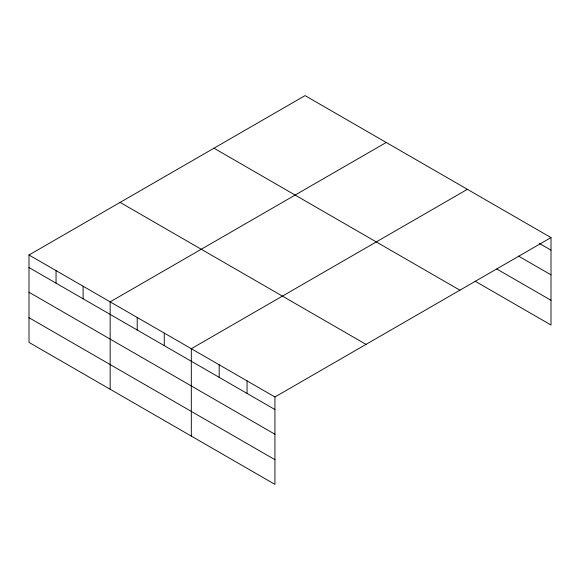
<?xml version="1.0" encoding="UTF-8"?>
<svg xmlns="http://www.w3.org/2000/svg" width="580" height="580" viewBox="0 0 580 580"><rect width="100%" height="100%" fill="white"/><g stroke="black" fill="none" stroke-linecap="round" stroke-linejoin="round"><path stroke-width="0.87" d="M551 237.597L305.065 95.613L29 254.997L29 342.403L274.935 484.387L274.935 396.988L551 237.597L551 325.003L475.122 281.199M386.222 142.47L110.156 301.854L110.156 389.26M467.386 189.326L191.313 348.711L191.313 436.116M539.385 243.448L551 250.147M518.484 256.077L551 274.855M496.806 269.011L551 300.302M213.962 148.204L459.897 290.196M120.103 202.398L366.038 344.389M29 254.997L274.935 396.988M29 267.547L274.935 409.538M29 292.248L274.935 434.239M29 317.702L274.935 459.686M247.058 380.893L247.058 393.443M219.189 364.798L219.189 377.348M164.263 333.087L164.263 345.644M137.213 317.47L137.213 330.02M83.107 286.237L83.107 298.787M56.05 270.613L56.05 283.163"/></g></svg>
